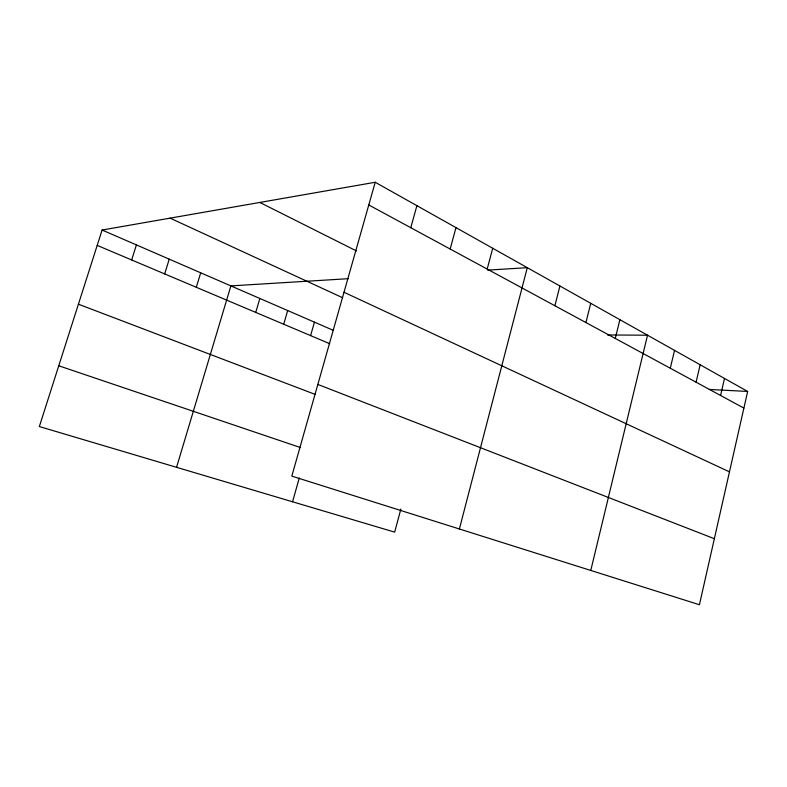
<?xml version="1.0" encoding="UTF-8"?>
<svg xmlns="http://www.w3.org/2000/svg" width="787" height="787" viewBox="0 0 787 787"><rect width="100%" height="100%" fill="white"/><g stroke="black" fill="none" stroke-linecap="round" stroke-linejoin="round"><path stroke-width="1.18" d="M747.65 391.444L699.427 604.731L291.82 476.115L375.222 182.269L747.65 391.444L709.284 389.447M720.587 395.468L724.493 378.439M696.082 382.207L700.155 364.765M670.298 368.237L674.528 350.382M590.771 570.447L647.534 335.213L607.495 334.967M615.286 338.449L619.89 319.689M585.922 322.552L590.732 303.31M554.884 305.74L559.911 286.006M459.392 528.982L527.29 267.678L487.615 270.118M487.183 269.075L492.711 248.259M400.858 509.041L394.671 532.13L39.35 426.544L102.103 230.03L375.222 182.269M450.174 249.036L455.978 227.63M410.784 227.709L416.894 205.673M292.548 501.781L299.276 477.984M310.59 335.606L314.446 322.158M283.704 324.234L287.688 310.54M255.736 312.419L259.858 298.47M176.563 467.311L230.886 285.907L348.188 278.696M196.297 287.285L200.705 272.814M164.68 273.915L169.235 259.159M131.675 259.966L136.397 244.914M58.75 365.778L300.536 447.577M78.415 304.195L315.292 394.444M317.84 384.43L714.35 538.702M97.195 245.387L329.704 343.683M102.103 230.03L333.472 330.412M170.11 218.137L342.65 297.742M344.008 292.262L729.47 471.856M259.828 202.446L356.531 250.964M368.788 204.964L743.882 408.089"/></g></svg>
